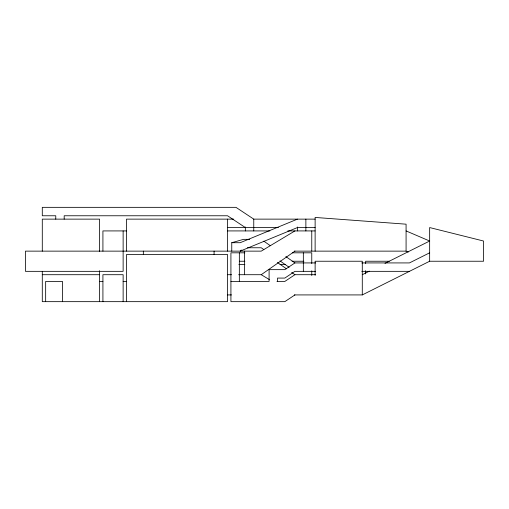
<?xml version="1.0" encoding="UTF-8"?>
<svg xmlns="http://www.w3.org/2000/svg" width="509" height="509" viewBox="0 0 509 509"><rect width="100%" height="100%" fill="white"/><g stroke="black" fill="none" stroke-linecap="round" stroke-linejoin="round"><path stroke-width="0.76" d="M241.304 250.008L240.184 251.134L297.447 227.555L315.128 227.555M238.651 274.707L261.238 274.707L294.921 251.134M315.682 262.924L294.921 262.924L284.817 269.655L269.096 269.655L269.096 281.445L230.921 281.445M315.593 274.707L294.921 274.707L284.817 281.445L276.953 281.445M294.921 294.921L284.817 301.659L230.921 301.659L230.921 252.814L244.874 252.814M294.921 230.921L261.238 251.134L25.45 251.134L25.45 271.342L123.133 271.342L123.133 230.921M362.287 274.707L369.381 271.163M384.982 263.363L429.653 241.024L406.08 230.921M429.653 252.814L409.446 262.924L361.81 262.924M294.329 294.921L362.287 294.921L429.653 261.238L483.55 261.238L483.55 241.024L429.653 227.555L429.653 261.238M297.447 219.131L240.184 242.71L231.76 242.71L231.76 251.134M231.76 242.71L243.55 239.345L249.703 239.345M233.739 219.131L126.499 219.131L126.499 251.134M55.767 219.131L55.767 215.765L42.292 215.765L42.292 207.341L235.972 207.341L253.762 219.131L315.128 219.131M227.555 227.555L278.385 227.555M126.499 230.921L102.92 230.921L102.92 251.134M227.555 230.921L269.853 230.921M287.789 230.921L315.128 230.921M247.399 247.762L261.238 247.762L263.827 249.575M294.329 251.134L406.08 251.134L408.218 252.05M292.281 252.814L311.762 252.814L311.762 263.567M239.345 261.238L244.874 261.238M292.083 261.238L303.892 261.238M389.232 261.238L365.659 261.238L365.659 263.592M238.848 264.604L244.854 264.604M280.058 264.604L285.606 264.604M315.593 271.342L294.921 271.342L284.817 278.079L277.52 278.079L277.52 281.445M361.81 271.342L409.446 271.342M42.292 274.707L99.554 274.707M227.555 274.707L231.519 274.707M99.554 281.445L102.92 281.445M123.133 281.445L126.499 281.445M227.555 294.921L231.519 294.921M261.238 274.707L269.318 279.562M245.344 227.555L227.555 215.765L64.185 215.765L64.185 219.131M263.827 241.158L270.304 245.688M285.854 256.574L294.921 262.924M280.02 260.913L289.093 267.263M277.43 262.466L286.497 268.816M291.682 272.442L294.921 274.707M406.08 251.134L406.08 224.183L315.128 217.445L315.128 251.134M365.659 270.667L365.659 273.931M362.287 294.921L362.287 261.238L315.128 261.238L315.128 275.337M311.762 230.921L311.762 251.134M311.762 270.826L311.762 275.49M305.871 219.131L305.871 230.921M303.339 252.814L303.339 271.342M297.447 226.989L297.447 230.921M253.762 219.131L253.762 230.921M245.344 226.989L245.344 230.921M244.396 251.134L244.396 274.707M239.345 252.814L239.345 281.445M227.555 219.131L227.555 251.134M214.079 251.134L214.079 254.5M143.341 251.134L143.341 254.5M126.499 301.659L126.499 254.5L227.555 254.5L227.555 301.659L42.292 301.659L42.292 271.342M123.133 301.659L123.133 274.707L102.92 274.707L102.92 301.659M99.554 251.471L99.554 219.131L42.292 219.131L42.292 251.134M99.554 270.712L99.554 301.659M62.505 301.659L62.505 281.445L45.657 281.445L45.657 301.659"/></g></svg>
